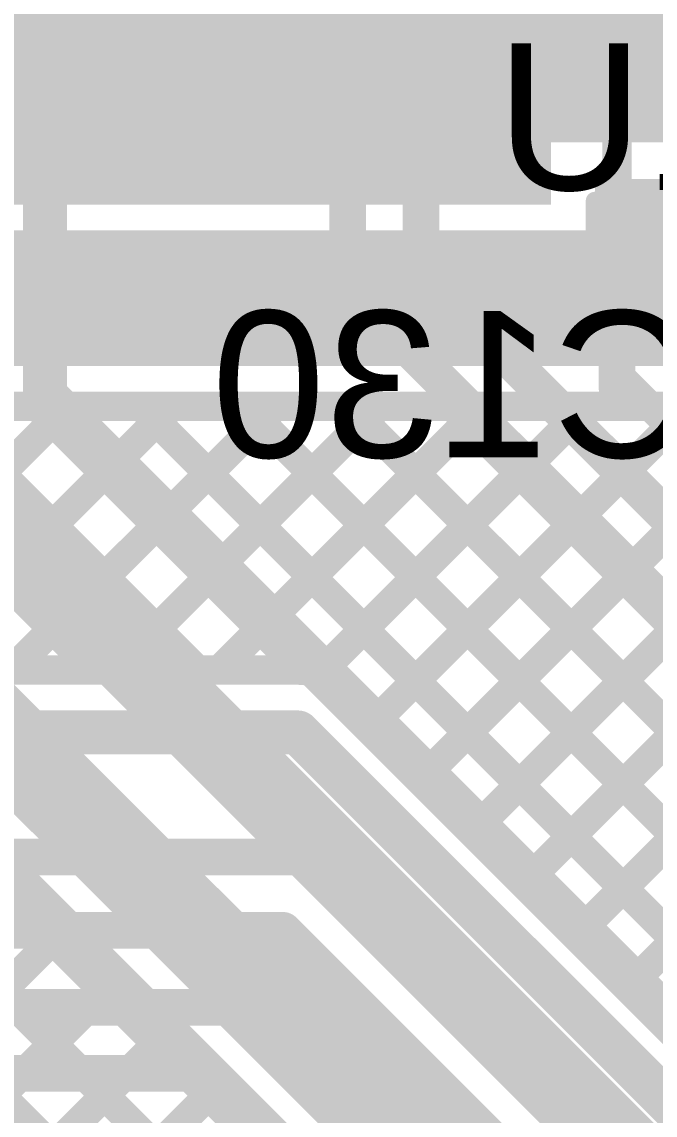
# Model space of a CAD drawing. Header units: millimetres. Extents: x -0.64 to 2.98, y -0.65 to 2.86.
# Drawn here: x -0.0163 to 0.1564, y 0.1916 to 0.4899 of the extents above; entities that cross this region are included whole.
import ezdxf

# ---------------------------------------------------------------- set-up
doc = ezdxf.new("R2010")
doc.units = ezdxf.units.MM
doc.header["$MEASUREMENT"] = 0
for name, color, linetype in [('BottomLayer', 5, 'Continuous'), ('BottomOverlay', 54, 'Continuous'), ('BottomPaste', 16, 'Continuous'), ('BottomSolder', 6, 'Continuous'), ('Mechanical2', 216, 'Continuous'), ('TopLayer', 1, 'Continuous'), ('TopOverlay', 2, 'Continuous'), ('TopSolder', 216, 'Continuous'), ('ViaHoleLayer', 16, 'Continuous')]:
    doc.layers.add(name, color=color, linetype=linetype)
doc.styles.add('Arial', font='arial.ttf', dxfattribs={"height": 0.2})

# ---------------------------------------------------------------- blocks, each defined once
blk = doc.blocks.new('CAP_0402_B_191')
at = {"layer": 'BottomLayer'}
for points in [[(-0.0095, 0.0125), (-0.0095, -0.0125), (-0.0275, -0.0125), (-0.0275, 0.0125)], [(0.0275, 0.0125), (0.0275, -0.0125), (0.0095, -0.0125), (0.0095, 0.0125)]]:
    blk.add_hatch(color=5, dxfattribs=at).paths.add_polyline_path(points)
at = {"layer": 'BottomPaste'}
for points in [[(-0.0095, 0.0125), (-0.0095, -0.0125), (-0.0275, -0.0125), (-0.0275, 0.0125)], [(0.0275, 0.0125), (0.0275, -0.0125), (0.0095, -0.0125), (0.0095, 0.0125)]]:
    blk.add_hatch(color=16, dxfattribs=at).paths.add_polyline_path(points)
at = {"layer": 'BottomSolder'}
for points in [[(-0.00714, 0.01486), (-0.00714, -0.01486), (-0.02986, -0.01486), (-0.02986, 0.01486)], [(0.02986, 0.01486), (0.02986, -0.01486), (0.00714, -0.01486), (0.00714, 0.01486)]]:
    blk.add_hatch(color=6, dxfattribs=at).paths.add_polyline_path(points)
at = {"layer": 'BottomOverlay', "const_width": 0.005}
for points in [[(-0.011, 0.016), (-0.031, 0.016)], [(-0.031, -0.016), (-0.031, 0.016)], [(0.031, 0.016), (0.011, 0.016)], [(0.031, -0.016), (0.031, 0.016)], [(-0.011, -0.016), (-0.031, -0.016)], [(0.031, -0.016), (0.011, -0.016)]]:
    blk.add_lwpolyline(points, dxfattribs=at)
at = {"layer": 'BottomOverlay', "const_width": 0.0025}
for points in [[(-0.03225, 0.016, 1), (-0.02975, 0.016, 1)], [(-0.03225, 0.016, 1), (-0.02975, 0.016, 1)], [(-0.01225, 0.016, 1), (-0.00975, 0.016, 1)], [(0.00975, 0.016, 1), (0.01225, 0.016, 1)], [(0.02975, 0.016, 1), (0.03225, 0.016, 1)], [(0.02975, 0.016, 1), (0.03225, 0.016, 1)], [(-0.03225, -0.016, 1), (-0.02975, -0.016, 1)], [(-0.03225, -0.016, 1), (-0.02975, -0.016, 1)], [(-0.01225, -0.016, 1), (-0.00975, -0.016, 1)], [(0.00975, -0.016, 1), (0.01225, -0.016, 1)], [(0.02975, -0.016, 1), (0.03225, -0.016, 1)], [(0.02975, -0.016, 1), (0.03225, -0.016, 1)]]:
    blk.add_lwpolyline(points, format="xyb", close=True, dxfattribs=at)

msp = doc.modelspace()

# ---------------------------------------------------------------- hatches: boundary and pattern name
at = {"layer": 'BottomLayer'}
for points in [[(-0.123, 0.457), (0.221, 0.457), (0.221, 0.495), (-0.123, 0.495)], [(-0.123, 0.44), (0.128, 0.44), (0.128, 0.48), (-0.123, 0.48)], [(0.14, 0.4), (0.221, 0.4), (0.221, 0.447), (0.14, 0.447)], [(-0.123, 0.396), (0.221, 0.396), (0.221, 0.433), (-0.123, 0.433)]]:
    msp.add_hatch(color=5, dxfattribs=at).paths.add_polyline_path(points)
h = msp.add_hatch(color=5, dxfattribs=at)
edge = h.paths.add_edge_path()
edge.add_arc((0.146, 0.412), 0.01181, 0, 360)
at = {"layer": 'BottomSolder'}
h = msp.add_hatch(color=6, dxfattribs=at)
edge = h.paths.add_edge_path()
edge.add_arc((0.146, 0.412), 0.00791, 0, 360)
at = {"layer": 'TopLayer'}
h = msp.add_hatch(color=1, dxfattribs=at)
edge = h.paths.add_edge_path()
edge.add_arc((0.146, 0.412), 0.01181, 0, 360)
at = {"layer": 'TopSolder'}
h = msp.add_hatch(color=216, dxfattribs=at)
edge = h.paths.add_edge_path()
edge.add_arc((0.146, 0.412), 0.00791, 0, 360)
at = {"layer": 'ViaHoleLayer'}
h = msp.add_hatch(color=16, dxfattribs=at)
edge = h.paths.add_edge_path()
edge.add_arc((0.146, 0.412), 0.00591, 0, 360)

# ---------------------------------------------------------------- linework, layer by layer
at = {"layer": 'BottomLayer'}
for points, const_width in [([(0.04475, 0.41025), (0.049, 0.4145)], 0.022), ([(-0.081, 0.41025), (0.04475, 0.41025)], 0.022), ([(0.146, 0.39019), (0.146, 0.412)], 0.01), ([(-0.134, 0.385), (0.22426, 0.385)], 0.008), ([(-0.07565, 0.313), (-0.00365, 0.385)], 0.008), ([(-0.06865, 0.385), (0.00335, 0.313)], 0.008), ([(-0.04737, 0.313), (0.02463, 0.385)], 0.008), ([(-0.04037, 0.385), (0.03163, 0.313)], 0.008), ([(-0.01909, 0.313), (0.05291, 0.385)], 0.008), ([(-0.01209, 0.385), (0.05994, 0.31297)], 0.008), ([(0.0092, 0.313), (0.0812, 0.385)], 0.008), ([(0.0162, 0.385), (0.205, 0.1962)], 0.008), ([(0.03748, 0.313), (0.10948, 0.385)], 0.008), ([(0.04448, 0.385), (0.205, 0.22448)], 0.008), ([(0.06476, 0.31199), (0.13777, 0.385)], 0.008), ([(0.07277, 0.385), (0.20561, 0.25216)], 0.008), ([(0.08005, 0.299), (0.16605, 0.385)], 0.008), ([(0.09419, 0.28485), (0.19434, 0.385)], 0.008), ([(0.10105, 0.385), (0.21831, 0.26774)], 0.008), ([(0.10833, 0.27071), (0.22262, 0.385)], 0.008), ([(0.12934, 0.385), (0.23246, 0.28188)], 0.008), ([(0.15762, 0.385), (0.2466, 0.29602)], 0.008), ([(0.12247, 0.25657), (0.22452, 0.35862)], 0.008), ([(0.13661, 0.24243), (0.24338, 0.34919)], 0.008), ([(0.15076, 0.22828), (0.26057, 0.3381)], 0.008), ([(-0.09579, 0.313), (0.059, 0.313)], 0.008), ([(0.07104, 0.308), (0.205, 0.17404)], 0.008), ([(-0.111, 0.296), (0.059, 0.296)], 0.012), ([(0.059, 0.296), (0.193, 0.162)], 0.012), ([(-0.19072, 0.262), (0.06328, 0.262)], 0.01), ([(0.06328, 0.262), (0.17, 0.15528)], 0.01), ([(-0.199, 0.242), (0.055, 0.242)], 0.01), ([(0.055, 0.242), (0.15, 0.147)], 0.01), ([(-0.22254, 0.221), (0.04, 0.221)], 0.01), ([(0.04, 0.221), (0.133, 0.128)], 0.01), ([(-0.23, 0.203), (0.03254, 0.203)], 0.01), ([(0.03254, 0.203), (0.115, 0.12054)], 0.01)]:
    msp.add_lwpolyline(points, dxfattribs=dict(at, const_width=const_width))
for points, const_width in [([(0.0435, 0.4145, 1), (0.0545, 0.4145, 1)], 0.011), ([(0.03925, 0.41025, 1), (0.05025, 0.41025, 1)], 0.011), ([(0.03925, 0.41025, 1), (0.05025, 0.41025, 1)], 0.011), ([(0.1435, 0.412, 1), (0.1485, 0.412, 1)], 0.005), ([(0.1435, 0.39019, 1), (0.1485, 0.39019, 1)], 0.005), ([(-0.01409, 0.385, 1), (-0.01009, 0.385, 1)], 0.004), ([(-0.00565, 0.385, 1), (-0.00165, 0.385, 1)], 0.004), ([(0.0142, 0.385, 1), (0.0182, 0.385, 1)], 0.004), ([(0.02263, 0.385, 1), (0.02663, 0.385, 1)], 0.004), ([(0.04248, 0.385, 1), (0.04648, 0.385, 1)], 0.004), ([(0.05091, 0.385, 1), (0.05491, 0.385, 1)], 0.004), ([(0.07077, 0.385, 1), (0.07477, 0.385, 1)], 0.004), ([(0.0792, 0.385, 1), (0.0832, 0.385, 1)], 0.004), ([(0.09905, 0.385, 1), (0.10305, 0.385, 1)], 0.004), ([(0.10748, 0.385, 1), (0.11148, 0.385, 1)], 0.004), ([(0.12734, 0.385, 1), (0.13134, 0.385, 1)], 0.004), ([(0.13577, 0.385, 1), (0.13977, 0.385, 1)], 0.004), ([(0.15562, 0.385, 1), (0.15962, 0.385, 1)], 0.004), ([(-0.02109, 0.313, 1), (-0.01709, 0.313, 1)], 0.004), ([(0.00135, 0.313, 1), (0.00535, 0.313, 1)], 0.004), ([(0.0072, 0.313, 1), (0.0112, 0.313, 1)], 0.004), ([(0.02963, 0.313, 1), (0.03363, 0.313, 1)], 0.004), ([(0.03548, 0.313, 1), (0.03948, 0.313, 1)], 0.004), ([(0.057, 0.313, 1), (0.061, 0.313, 1)], 0.004), ([(0.057, 0.313, 1), (0.061, 0.313, 1)], 0.004), ([(0.057, 0.313, 1), (0.061, 0.313, 1)], 0.004), ([(0.05794, 0.31297, 1), (0.06194, 0.31297, 1)], 0.004), ([(0.06276, 0.31199, 1), (0.06676, 0.31199, 1)], 0.004), ([(0.06902, 0.30802, 1), (0.07302, 0.30802, 1)], 0.004), ([(0.06904, 0.308, 1), (0.07304, 0.308, 1)], 0.004), ([(0.06904, 0.308, 1), (0.07304, 0.308, 1)], 0.004), ([(0.056, 0.296, 1), (0.062, 0.296, 1)], 0.006), ([(0.056, 0.296, 1), (0.062, 0.296, 1)], 0.006), ([(0.07805, 0.299, 1), (0.08205, 0.299, 1)], 0.004), ([(0.09219, 0.28485, 1), (0.09619, 0.28485, 1)], 0.004), ([(0.10633, 0.27071, 1), (0.11033, 0.27071, 1)], 0.004), ([(0.06078, 0.262, 1), (0.06578, 0.262, 1)], 0.005), ([(0.06078, 0.262, 1), (0.06578, 0.262, 1)], 0.005), ([(0.12047, 0.25657, 1), (0.12447, 0.25657, 1)], 0.004), ([(0.0525, 0.242, 1), (0.0575, 0.242, 1)], 0.005), ([(0.0525, 0.242, 1), (0.0575, 0.242, 1)], 0.005), ([(0.13461, 0.24243, 1), (0.13861, 0.24243, 1)], 0.004), ([(0.14876, 0.22828, 1), (0.15276, 0.22828, 1)], 0.004), ([(0.0375, 0.221, 1), (0.0425, 0.221, 1)], 0.005), ([(0.0375, 0.221, 1), (0.0425, 0.221, 1)], 0.005), ([(0.03004, 0.203, 1), (0.03504, 0.203, 1)], 0.005), ([(0.03004, 0.203, 1), (0.03504, 0.203, 1)], 0.005)]:
    msp.add_lwpolyline(points, format="xyb", close=True, dxfattribs=dict(at, const_width=const_width))
at = {"layer": 'BottomLayer', "const_width": 0.008}
for points in [[(0.059, 0.313, -0.198912), (0.07102, 0.30802)], [(0.059, 0.313, -0.199327), (0.07104, 0.308)]]:
    msp.add_lwpolyline(points, format="xyb", dxfattribs=at)
at = {"layer": 'Mechanical2', "const_width": 0.01}
msp.add_lwpolyline([(1.75783, 2.80917, -6.230382), (0.64896, 2.81029)], format="xyb", dxfattribs=at)
at = {"layer": 'TopLayer'}
for points, const_width in [([(-0.01, 0.388), (-0.01, 1.169)], 0.012), ([(0.07257, 0.41743), (0.07257, 0.79106)], 0.01), ([(0.09257, 0.42188), (0.09257, 0.78278)], 0.01), ([(0.146, 0.412), (0.146, 0.531)], 0.008), ([(0.09257, 0.42188), (0.29434, 0.22012)], 0.01), ([(-0.138, 0.411), (0.278, -0.005)], 0.025), ([(-0.081, 0.411), (0.287, 0.043)], 0.022), ([(0.07257, 0.41743), (0.27704, 0.21296)], 0.01), ([(0.146, 0.412), (0.16781, 0.412)], 0.01), ([(0.146, 0.394), (0.146, 0.412)], 0.008), ([(-0.16593, 0.39743), (0.25506, -0.02356)], 0.008), ([(-0.1546, 0.39437), (0.25789, -0.01812)], 0.008), ([(0.146, 0.394), (0.204, 0.336)], 0.008), ([(-0.01, 0.388), (0.28, 0.098)], 0.012), ([(-0.08858, 0.29179), (0.24537, -0.04216)], 0.008), ([(-0.10071, 0.27564), (0.23569, -0.06076)], 0.008), ([(-0.13985, 0.13567), (-0.01788, 0.25764)], 0.008), ([(-0.12802, 0.11921), (-0.00373, 0.2435)], 0.008), ([(-0.11619, 0.10276), (0.01041, 0.22936)], 0.008), ([(-0.10436, 0.08631), (0.02455, 0.21522)], 0.008), ([(-0.09253, 0.06986), (0.03869, 0.20107)], 0.008)]:
    msp.add_lwpolyline(points, dxfattribs=dict(at, const_width=const_width))
for points, const_width in [([(0.09007, 0.42188, 1), (0.09507, 0.42188, 1)], 0.005), ([(0.09007, 0.42188, 1), (0.09507, 0.42188, 1)], 0.005), ([(0.07007, 0.41743, 1), (0.07507, 0.41743, 1)], 0.005), ([(0.07007, 0.41743, 1), (0.07507, 0.41743, 1)], 0.005), ([(0.1435, 0.412, 1), (0.1485, 0.412, 1)], 0.005), ([(0.144, 0.412, 1), (0.148, 0.412, 1)], 0.004), ([(0.144, 0.412, 1), (0.148, 0.412, 1)], 0.004), ([(0.144, 0.394, 1), (0.148, 0.394, 1)], 0.004), ([(0.144, 0.394, 1), (0.148, 0.394, 1)], 0.004), ([(-0.013, 0.388, 1), (-0.007, 0.388, 1)], 0.006), ([(-0.013, 0.388, 1), (-0.007, 0.388, 1)], 0.006), ([(-0.01988, 0.25764, 1), (-0.01588, 0.25764, 1)], 0.004), ([(-0.00573, 0.2435, 1), (-0.00173, 0.2435, 1)], 0.004), ([(0.00841, 0.22936, 1), (0.01241, 0.22936, 1)], 0.004), ([(0.02255, 0.21522, 1), (0.02655, 0.21522, 1)], 0.004), ([(0.03669, 0.20107, 1), (0.04069, 0.20107, 1)], 0.004)]:
    msp.add_lwpolyline(points, format="xyb", close=True, dxfattribs=dict(at, const_width=const_width))

# ---------------------------------------------------------------- block references
at = {"rotation": 270}
msp.add_blockref('CAP_0402_B_191', (0.156, 0.452), dxfattribs=at)

# ---------------------------------------------------------------- texts
at = {"layer": 'BottomOverlay', "style": 'Arial', "text_generation_flag": 2}
msp.add_text('C130', height=0.04, dxfattribs=at).set_placement((0.16898, 0.37101))
at = {"layer": 'TopOverlay', "style": 'Arial'}
msp.add_text('U17', height=0.04, dxfattribs=at).set_placement((0.11302, 0.44401))

doc.saveas('drawing.dxf')
